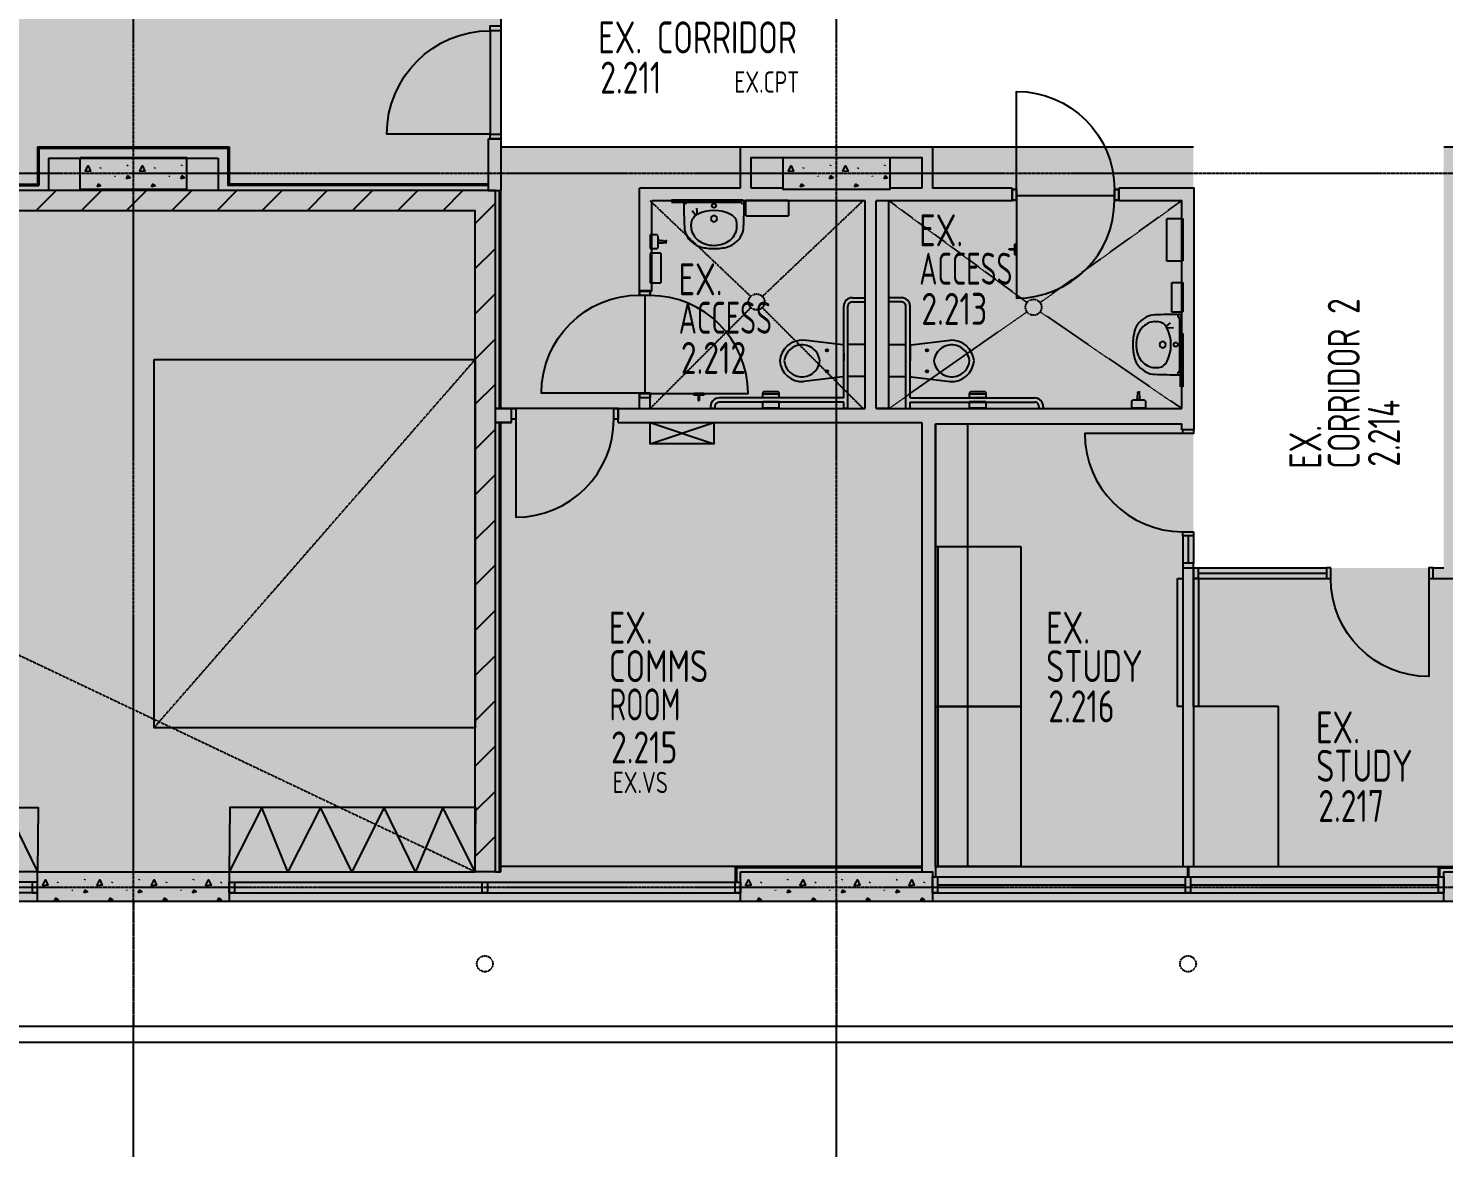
# Model space of a CAD drawing. Header units: millimetres. Extents: x -45258 to 103756, y -3540 to 105026.
# Drawn here: x 25188 to 38473, y -2981 to 7605 of the extents above; entities that cross this region are included whole.
import ezdxf

# ---------------------------------------------------------------- set-up
doc = ezdxf.new("R2010")
doc.units = ezdxf.units.MM
doc.header["$LTSCALE"] = 0.4
for name, pattern in [('BLD-80-FL-2$0$CENTER', [50.8, 31.75, -6.35, 6.35, -6.35]), ('BLD-80-FL-2$0$DASHED2', [9.525, 6.35, -3.175]), ('BLD-80-FL-2$0$HIDDEN2', [4.7625, 3.175, -1.5875])]:
    doc.linetypes.add(name, pattern=pattern)
for name, color, linetype in [('BLD-80-FL-2$0$DO-EXST-6CO', 6, 'Continuous'), ('BLD-80-FL-2$0$FL-EXST-8CO', 8, 'Continuous'), ('BLD-80-FL-2$0$FU-FIXD-8CO-EXST', 8, 'Continuous'), ('BLD-80-FL-2$0$HY-FITT-8CO-EXST', 8, 'Continuous'), ('BLD-80-FL-2$0$ST-GRID-9CE', 9, 'BLD-80-FL-2$0$CENTER'), ('BLD-80-FL-2$0$TX-EXST-6CO', 6, 'Continuous'), ('BLD-80-FL-2$0$WA-HTCH-8CO-EXST', 8, 'Continuous'), ('BLD-80-FL-2$0$WA-MASN-3CO-EXST', 3, 'Continuous'), ('BLD-80-FL-2$0$WA-PART-6C0-EXST', 6, 'Continuous'), ('BLD-80-FL-2$0$WN-EXST-8CO', 8, 'Continuous'), ('XREF', 8, 'Continuous')]:
    doc.layers.add(name, color=color, linetype=linetype)
doc.layers.add('BLD-80-FL-2$0$FU-LOOS-8H2-EXST', color=8, linetype='BLD-80-FL-2$0$HIDDEN2', lineweight=25)
doc.layers.add('BLD-80-FL-2$0$SI-BUIL-253CO', color=253, linetype='Continuous', lineweight=25)
doc.styles.add('BLD-80-FL-2$0$STANDARD', font='isocp2.shx', dxfattribs={"width": 0.8})

# ---------------------------------------------------------------- blocks, each defined once
blk = doc.blocks.new('BLD-80-FL-2$0$RMIDEN-EX-100')
at = {"style": 'BLD-80-FL-2$0$STANDARD'}
for tag, p, height in [('ROOMNAM1', (-15, 1567), 300), ('ROOMNAM2', (-15, 1158), 300), ('ROOMNAM3', (-15, 750), 300), ('ROOMNUM', (-14, 345), 300), ('XX', (0, 15), 200)]:
    blk.add_attdef(tag, p, '', height=height, dxfattribs=at)
blk = doc.blocks.new('BLD-80-FL-2', base_point=(226.58, 457.44))
at = {"layer": 'BLD-80-FL-2$0$SI-BUIL-253CO'}
h = blk.add_hatch(color=256, dxfattribs=at)
h.dxf.hatch_style = 1
h.paths.add_polyline_path([(33930.98, 4350.99), (36240.99, 4350.99), (36240.99, 199.98), (33930.98, 199.98)], flags=16)
h.paths.add_polyline_path([(38800, 6450.02), (41466.66, 6450.02), (41466.66, 3400.02), (38800, 3400.02)], flags=16)
h.paths.add_polyline_path([(36350, 2900.02), (39550, 2900.02), (39550, 200.02), (36350, 200.02)], flags=16)
h.paths.add_polyline_path([(41566.66, 6450.02), (44233.32, 6450.02), (44233.32, 3400.02), (41566.66, 3400.02)], flags=16)
h.paths.add_polyline_path([(38700, 6950.02), (38700, 3000.02), (36349.99, 3000.02), (36349.99, 6950.02), (29849.99, 6950.01), (29849.99, 8700.01), (27292.54, 8700.01), (27292.54, 8818.01), (28771.29, 18568.34), (29466.85, 23152.04), (16621.8, 25100.52), (16625.04, 25122.94), (16625.04, 27379.99), (12299.98, 27379.99), (12299.98, 27100), (13799.98, 27100), (13799.98, 25086.47), (219.98, 23282.48), (219.98, 19520), (3199.98, 19520), (3199.98, 17500), (199.98, 17500), (199.98, 17220), (1349.98, 17220), (1349.98, 16017.89), (739.79, 15927.75), (772.65, 15705.27), (-1172.02, 15418.02), (-327.38, 9699.99), (849.99, 9699.99), (849.99, 9474.99), (4649.78, 9474.99), (4649.78, 6950), (3600, 6950), (3600, 2989.93), (10761.85, 2240.02), (10784.76, 2458.82), (10752.61, 2462.19), (10752.61, 2550.02), (16300, 2550), (16300.02, 1881.32), (16155.36, 1896.47), (16132.45, 1677.66), (19500, 1325.05), (19500.01, 149.98), (18899.98, 147.57), (18900, -130.02), (47099.98, -129.97), (47099.98, 150.03), (46250, 150.03), (46250, 2900.03), (46999.99, 2900.03), (46999.99, 3399.98), (44333.26, 3399.98), (44333.26, 6450.02), (47099.99, 6450.02), (47099.99, 6950.02)])
h = blk.add_hatch(color=256, dxfattribs=at)
h.dxf.hatch_style = 1
h.paths.add_polyline_path([(36241, 4350.99), (33930.99, 4350.99), (33930.99, 199.98), (36241, 199.98)])
h = blk.add_hatch(color=256, dxfattribs=at)
h.dxf.hatch_style = 1
h.paths.add_polyline_path([(39550.01, 2900.02), (36350.01, 2900.02), (36350.01, 200.02), (39550.01, 200.02)])
at = {"layer": 'BLD-80-FL-2$0$DO-EXST-6CO'}
for points in [[(29749.99, 7070.01), (28779.99, 7070.01, -0.41421356), (29749.99, 8040.01)], [(34689.99, 6549.99), (34689.99, 7469.99), (34689.99, 7469.99, -0.41421356), (35609.99, 6549.98)], [(34689.99, 6449.99), (34689.99, 5529.99), (34689.99, 5529.99, 0.41421356), (35609.99, 6449.99)], [(31149.99, 4639.98), (30229.99, 4639.98), (30229.99, 4639.98, -0.41421356), (31149.98, 5559.98)], [(31249.99, 4634.98), (32170, 4634.98, 0.41421356), (31250, 5554.98)], [(29989.99, 4394.98), (29990, 3474.98), (29990, 3474.98, 0.41421356), (30910, 4394.98)], [(36250, 4259.99), (35329.99, 4259.99), (35329.99, 4259.99, 0.41421356), (36249.99, 3339.99)], [(38560, 2900.02), (38560.01, 1980.02), (38560.01, 1980.02, -0.41421356), (37640, 2900.02)]]:
    blk.add_lwpolyline(points, format="xyb", dxfattribs=at)
for points in [[(29849.99, 8040.01), (29749.99, 8040.01), (29749.99, 8085.01), (29849.99, 8085.01)], [(29849.99, 7025.01), (29749.99, 7025.01), (29749.99, 7070.01), (29849.99, 7070.01)], [(34649.99, 6449.99), (34689.99, 6449.99), (34689.99, 6549.99), (34649.99, 6549.99)], [(34649.99, 6549.99), (34689.99, 6549.99), (34689.99, 6449.99), (34649.99, 6449.99)], [(35609.99, 6449.98), (35649.99, 6449.99), (35649.99, 6549.98), (35609.99, 6549.99)], [(35609.99, 6549.99), (35649.99, 6549.99), (35649.99, 6449.99), (35609.99, 6449.99)], [(31249.99, 5559.98), (31249.99, 5599.98), (31149.98, 5599.98), (31149.99, 5559.98)], [(31150, 5554.98), (31150, 5594.98), (31250, 5594.98), (31250, 5554.98)], [(31249.99, 4599.98), (31249.99, 4639.98), (31149.99, 4639.98), (31149.99, 4599.98)], [(31149.99, 4594.98), (31149.99, 4634.98), (31249.99, 4634.98), (31249.99, 4594.98)], [(29949.99, 4494.98), (29989.99, 4494.98), (29989.99, 4394.98), (29950, 4394.98)], [(30909.99, 4494.98), (30949.99, 4494.98), (30949.99, 4394.98), (30910, 4394.98)], [(36349.99, 4299.99), (36349.99, 4259.99), (36250, 4259.99), (36249.99, 4299.99)], [(36349.99, 3339.99), (36349.99, 3299.99), (36249.99, 3299.99), (36249.99, 3339.99)], [(37640, 3000.01), (37600, 3000.01), (37600, 2900.01), (37640, 2900.02)], [(38600, 3000.02), (38560, 3000.02), (38560, 2900.02), (38600, 2900.02)]]:
    blk.add_lwpolyline(points, close=True, dxfattribs=at)
at = {"layer": 'BLD-80-FL-2$0$FL-EXST-8CO'}
for p, q in [((29749.99, 8040.01), (29749.99, 7056.34)), ((34689.99, 6494.99), (35609.99, 6494.99)), ((31199.99, 5554.98), (31199.99, 4634.98)), ((30949.99, 4494.98), (29949.99, 4494.98)), ((31249.99, 4163.98), (31849.99, 4363.98)), ((31249.99, 4363.98), (31849.99, 4163.98)), ((32049.98, 200.02), (29850, 200.02)), ((33930.98, 200.02), (38649.98, 200.02)), ((38699.98, -129.98), (20699.98, -130.02))]:
    blk.add_line(p, q, dxfattribs=at)
at = {"layer": 'BLD-80-FL-2$0$FL-EXST-8CO', "linetype": 'BLD-80-FL-2$0$DASHED2'}
for p, q in [((32195.62, 5546.65), (31249.99, 6444.98)), ((32304.37, 5546.65), (33249.99, 6445.01)), ((34788.96, 5488.58), (33490.99, 6444.99)), ((36240.99, 6444.99), (34911.02, 5488.58)), ((16539.99, 6349.98), (29610, 149.98)), ((32196.96, 5441.96), (31249.99, 4494.99)), ((32303.03, 5441.96), (33249.99, 4494.99)), ((34787.93, 5402.87), (33490.99, 4494.99)), ((36240.99, 4494.99), (34912.05, 5402.87)), ((26594.54, 1500.65), (29609.54, 4955.64)), ((26399.98, -129.99), (26399.98, -1299.13)), ((32999.98, -129.98), (32999.98, -1299.12))]:
    blk.add_line(p, q, dxfattribs=at)
at = {"layer": 'BLD-80-FL-2$0$FL-EXST-8CO'}
for points in [[(26594.53, 4955.64), (29609.54, 4955.64), (29609.55, 1500.65), (26594.54, 1500.65)], [(31249.99, 4363.98), (31849.99, 4363.98), (31849.99, 4163.98), (31249.99, 4163.98)]]:
    blk.add_lwpolyline(points, close=True, dxfattribs=at)
for points in [[(20699.98, -1449.13), (68349.98, -1449.09), (68349.98, 2111.3)], [(20699.98, -1299.13), (68199.98, -1299.09), (68199.98, 2087.62)]]:
    blk.add_lwpolyline(points, dxfattribs=at)
at = {"layer": 'BLD-80-FL-2$0$FL-EXST-8CO', "linetype": 'BLD-80-FL-2$0$DASHED2'}
for centre in [(32249.99, 5495), (34849.99, 5444.99), (29699.98, -714.55), (36300, -714.55)]:
    blk.add_circle(centre, 75, dxfattribs=at)
at = {"layer": 'BLD-80-FL-2$0$FU-FIXD-8CO-EXST'}
for p, q in [((33930.98, 4350.99), (34230.98, 4350.99)), ((34230.98, 4350.99), (34230.98, 199.98)), ((33930.98, 3199.98), (34730.98, 3199.98)), ((33930.98, 1699.98), (33930.98, 3199.98)), ((33950.98, 3201.68), (33950.98, 199.98)), ((34730.98, 3199.98), (34730.98, 1699.98)), ((36350, 3000.02), (36350, 200.02)), ((36199.93, 1699.98), (36199.93, 2899.98)), ((36199.93, 2899.98), (36249.93, 2899.98)), ((36249.93, 2899.98), (36249.93, 1699.98)), ((36349.93, 1699.98), (36349.93, 2899.98)), ((36399.93, 2899.98), (36399.93, 1699.98)), ((33930.98, 1699.98), (34730.98, 1699.98)), ((33930.98, 199.98), (33930.98, 1699.98)), ((34730.98, 1699.98), (33930.98, 1699.98)), ((34730.98, 1699.98), (34730.98, 199.98)), ((36249.93, 1699.98), (36199.93, 1699.98)), ((37149.93, 1699.98), (36349.93, 1699.98)), ((36349.93, 1699.98), (36349.93, 199.98)), ((37149.93, 199.98), (37149.93, 1699.98))]:
    blk.add_line(p, q, dxfattribs=at)
for points in [[(25499.98, 150.01), (23124.98, 150.01), (23130.48, 750.71), (25505.48, 750.71)], [(27299.98, 150.01), (29610, 150.01), (29615.5, 750.71), (27305.48, 750.71)]]:
    blk.add_lwpolyline(points, close=True, dxfattribs=at)
for points in [[(23124.98, 150.01), (23405.48, 750.71), (23699.98, 150.01), (24005.48, 750.71), (24299.98, 150.01), (24605.48, 750.71), (24899.98, 150.01), (25205.48, 750.71), (25499.98, 150.01)], [(29610, 150.01), (29305.48, 750.71), (29049.98, 150.01), (28755.48, 750.71), (28449.98, 150.01), (28155.48, 750.71), (27849.98, 150.01), (27605.48, 750.71), (27299.98, 150.01)]]:
    blk.add_lwpolyline(points, dxfattribs=at)
at = {"layer": 'BLD-80-FL-2$0$FU-LOOS-8H2-EXST'}
for p, q in [((31950.43, 6449.95), (31450.43, 6449.95)), ((31450.43, 6449.95), (31450.43, 6429.95)), ((31450.43, 6429.95), (31950.43, 6429.95)), ((31950.43, 6429.95), (31950.43, 6449.95)), ((32150.43, 6449.95), (32550.43, 6449.95)), ((32150.43, 6299.95), (32150.43, 6449.95)), ((32550.43, 6449.95), (32550.43, 6299.95)), ((32550.43, 6299.95), (32150.43, 6299.95)), ((36099.93, 5878.96), (36099.93, 6278.96)), ((36099.93, 6278.96), (36249.93, 6278.96)), ((36249.93, 6278.96), (36249.93, 5878.96)), ((31317.77, 6124.61), (31251.77, 6124.58)), ((31251.77, 6124.58), (31251.83, 5997.58)), ((31327.77, 6114.62), (31317.77, 6124.61)), ((31327.83, 6007.62), (31327.77, 6114.62)), ((31251.83, 5997.58), (31317.83, 5997.61)), ((31317.83, 5997.61), (31327.83, 6007.62)), ((31337.73, 6073.62), (31327.79, 6073.62)), ((31327.81, 6048.62), (31337.81, 6048.62)), ((31337.73, 6073.62), (31337.73, 6071.12)), ((31337.73, 6071.12), (31377.73, 6071.14)), ((31337.74, 6051.12), (31377.74, 6051.14)), ((31337.75, 6048.62), (31337.74, 6051.12)), ((31377.73, 6071.14), (31377.74, 6066.14)), ((31377.74, 6066.14), (31387.74, 6066.15)), ((31377.74, 6056.14), (31387.74, 6056.15)), ((31377.74, 6051.14), (31377.74, 6056.14)), ((31387.74, 6066.15), (31387.74, 6069.15)), ((31387.74, 6069.15), (31397.74, 6069.15)), ((31387.74, 6056.15), (31387.74, 6053.15)), ((31387.74, 6053.15), (31397.74, 6053.15)), ((31397.73, 6074.15), (31401.73, 6074.16)), ((31397.74, 6069.15), (31397.73, 6074.15)), ((31397.74, 6053.15), (31397.75, 6048.15)), ((31397.75, 6048.15), (31401.75, 6048.16)), ((31401.73, 6074.16), (31402.05, 6061.16)), ((31401.75, 6048.16), (31402.05, 6061.16)), ((31354.7, 5953.05), (31252.7, 5953.05)), ((31252.7, 5953.05), (31252.7, 5674.05)), ((31354.7, 5674.05), (31354.7, 5953.05)), ((36249.93, 5878.96), (36099.93, 5878.96)), ((31252.7, 5674.05), (31354.7, 5674.05)), ((36147.93, 5678.96), (36249.93, 5678.96)), ((36147.93, 5399.95), (36147.93, 5678.96)), ((36249.93, 5678.96), (36249.93, 5399.95)), ((36249.93, 5399.95), (36147.93, 5399.95)), ((36229.93, 4699.95), (36229.93, 5199.95)), ((36229.93, 5199.95), (36249.93, 5199.95)), ((36249.93, 5199.95), (36249.93, 4699.95)), ((32451.85, 4650.95), (32317.85, 4650.95)), ((34393.93, 4650.95), (34259.93, 4650.95)), ((35823.49, 4649.9), (35836.49, 4650.2)), ((35849.49, 4649.89), (35836.49, 4650.2)), ((36249.93, 4699.95), (36229.93, 4699.95)), ((32307.85, 4599.95), (32307.85, 4640.95)), ((32461.85, 4630.95), (32307.85, 4630.95)), ((32307.85, 4599.95), (32461.85, 4599.95)), ((32307.85, 4559.95), (32461.85, 4559.95)), ((32307.85, 4499.95), (32307.85, 4559.95)), ((32461.85, 4599.95), (32461.85, 4640.95)), ((32461.85, 4499.95), (32461.85, 4559.95)), ((34249.93, 4599.95), (34249.93, 4640.95)), ((34403.93, 4630.95), (34249.93, 4630.95)), ((34249.93, 4599.95), (34403.93, 4599.95)), ((34249.93, 4559.95), (34403.93, 4559.95)), ((34249.93, 4499.95), (34249.93, 4559.95)), ((34403.93, 4599.95), (34403.93, 4640.95)), ((34403.93, 4499.95), (34403.93, 4559.95)), ((35772.92, 4499.98), (35772.95, 4565.99)), ((35772.95, 4565.99), (35782.95, 4575.98)), ((35782.95, 4575.98), (35889.95, 4575.93)), ((35823.49, 4645.9), (35823.49, 4649.9)), ((35828.49, 4645.9), (35823.49, 4645.9)), ((35823.95, 4575.96), (35823.96, 4585.96)), ((35823.96, 4585.9), (35826.46, 4585.9)), ((35826.46, 4585.9), (35826.48, 4625.9)), ((35826.48, 4625.9), (35831.48, 4625.89)), ((35828.49, 4635.9), (35828.49, 4645.9)), ((35831.49, 4635.9), (35828.49, 4635.9)), ((35831.48, 4625.89), (35831.49, 4635.9)), ((35841.48, 4625.89), (35841.49, 4635.89)), ((35846.48, 4625.89), (35841.48, 4625.89)), ((35841.49, 4635.89), (35844.49, 4635.89)), ((35844.49, 4635.89), (35844.49, 4645.89)), ((35844.49, 4645.89), (35849.49, 4645.89)), ((35846.46, 4585.89), (35846.48, 4625.89)), ((35848.96, 4585.89), (35846.46, 4585.89)), ((35848.96, 4585.89), (35848.95, 4575.95)), ((35849.49, 4645.89), (35849.49, 4649.89)), ((35889.95, 4575.93), (35899.95, 4565.92)), ((35899.95, 4565.92), (35899.91, 4499.92)), ((32461.85, 4499.95), (32307.85, 4499.95)), ((34403.93, 4499.95), (34249.93, 4499.95)), ((35899.91, 4499.92), (35772.92, 4499.98)), ((33930.98, 199.98), (33930.98, 4350.99)), ((36349.93, 2899.98), (36399.93, 2899.98)), ((36399.93, 1699.98), (36349.93, 1699.98)), ((34730.98, 199.98), (33930.98, 199.98)), ((34230.98, 199.98), (33930.98, 199.98)), ((36349.93, 199.98), (37149.93, 199.98))]:
    blk.add_line(p, q, dxfattribs=at)
for points in [[(34669.93, 5993.45), (34669.93, 5983.45), (34619.93, 5983.45), (34619.93, 5993.45)], [(34689.93, 5941.45), (34689.93, 6038.45), (34669.93, 6038.45), (34669.93, 5941.45)], [(31661.43, 4639.95), (31758.43, 4639.95), (31758.43, 4619.95), (31661.43, 4619.95)], [(31713.43, 4619.95), (31703.43, 4619.95), (31703.43, 4569.95), (31713.43, 4569.95)]]:
    blk.add_lwpolyline(points, close=True, dxfattribs=at)
for centre, start, end in [((32317.85, 4640.95), 90.000009, 180.000009), ((32451.85, 4640.95), 0.000009, 90.000009), ((34259.93, 4640.95), 90.000009, 180.000009), ((34393.93, 4640.95), 0.000009, 90.000009)]:
    blk.add_arc(centre, 10, start, end, dxfattribs=at)
at = {"layer": 'BLD-80-FL-2$0$HY-FITT-8CO-EXST'}
for p, q in [((32113.94, 6450.89), (31587.04, 6450.89)), ((31604.74, 6432.39), (32096.24, 6432.39)), ((31679.73, 6307.12), (31645.04, 6349.98)), ((31694.42, 6315.44), (31689.04, 6376.38)), ((31635.11, 6200.54), (31635.11, 6223.85)), ((32065.9, 6200.57), (32065.9, 6224.93)), ((33067.99, 4594.99), (33067.99, 5454.99)), ((33107.99, 4494.99), (33107.99, 5454.99)), ((33147.99, 5534.99), (33267.99, 5534.99)), ((33147.99, 5494.99), (33267.99, 5494.99)), ((33267.99, 5494.99), (33267.99, 5534.99)), ((33610.99, 5534.99), (33490.99, 5534.99)), ((33490.99, 5494.99), (33490.99, 5534.99)), ((33610.99, 5494.99), (33490.99, 5494.99)), ((33650.99, 4494.99), (33650.99, 5454.99)), ((33690.99, 4594.99), (33690.99, 5454.99)), ((36219.03, 5340.74), (36219.03, 4849.24)), ((36237.53, 4831.54), (36237.53, 5358.44)), ((35987.19, 5310.37), (36010.5, 5310.37)), ((36093.77, 5265.75), (36136.63, 5300.44)), ((36102.09, 5251.06), (36163.03, 5256.44)), ((33059.02, 5091.91), (32692.39, 5136.49)), ((33067.62, 5090.71), (33059.02, 5091.91)), ((33067.62, 5090.71), (33067.71, 4942.81)), ((33267.99, 5095.04), (33107.99, 5095.04)), ((33267.99, 4795.04), (33267.99, 5095.04)), ((33490.99, 5095.04), (33650.99, 5095.04)), ((33490.99, 4795.04), (33490.99, 5095.04)), ((33691.36, 5090.71), (33691.27, 4942.82)), ((33691.36, 5090.71), (33699.96, 5091.91)), ((33699.96, 5091.91), (34066.59, 5136.49)), ((33067.8, 4794.91), (33067.71, 4942.81)), ((33691.18, 4794.91), (33691.27, 4942.82)), ((33057.3, 4793.41), (32692.63, 4748.68)), ((33067.8, 4794.91), (33057.3, 4793.51)), ((33267.99, 4795.04), (33107.99, 4795.04)), ((33490.99, 4795.04), (33650.99, 4795.04)), ((33691.18, 4794.91), (33701.68, 4793.51)), ((33701.68, 4793.41), (34066.36, 4748.69)), ((35987.22, 4879.58), (36011.58, 4879.58)), ((33067.99, 4594.99), (31897.99, 4594.99)), ((33067.99, 4554.99), (31897.99, 4554.99)), ((33067.99, 4494.99), (33067.99, 4554.99)), ((33690.99, 4594.99), (34860.99, 4594.99)), ((33690.99, 4554.99), (34860.99, 4554.99)), ((33690.99, 4494.99), (33690.99, 4554.99)), ((31817.99, 4514.99), (31817.99, 4494.99)), ((31857.99, 4494.99), (31817.99, 4494.99)), ((31857.99, 4514.99), (31857.99, 4494.99)), ((33107.99, 4494.99), (33067.99, 4494.99)), ((33650.99, 4494.99), (33690.99, 4494.99)), ((34900.99, 4514.99), (34900.99, 4494.99)), ((34900.99, 4494.99), (34940.99, 4494.99)), ((34940.99, 4514.99), (34940.99, 4494.99))]:
    blk.add_line(p, q, dxfattribs=at)
for centre, radius in [((31850.49, 6398.69), 20), ((32910.45, 5042.32), 11.09), ((33848.54, 5042.32), 11.09), ((36185.34, 5094.98), 20), ((32910.57, 4843.12), 11.09), ((33848.42, 4843.12), 11.09)]:
    blk.add_circle(centre, radius, dxfattribs=at)
for centre, radius, start, end in [((36586.78, 6414.19), 5019.03, 179.801297, 182.439297), ((31587.06, 6431.57), 19.28, 90.000097, 179.949297), ((31604.73, 6413.15), 19.28, 90.000097, 181.460397), ((32096.26, 6413.15), 19.28, 358.539828, 90.000097), ((32113.93, 6431.57), 19.28, 0.050866, 90.000097), ((27114.21, 6414.17), 5019.03, 357.560878, 0.198878), ((31735.11, 6223.85), 100, 118.412225, 180.000098), ((31851.51, 6008.68), 344.64, 62.124508, 118.412225), ((31850.49, 6275.93), 28.76, 90.000097, 180.000097), ((31850.49, 6275.93), 28.76, 180.000097, 270.000097), ((31850.49, 6275.93), 28.76, 0.000097, 90.000097), ((31850.49, 6275.93), 28.76, 270.000097, 0.000097), ((31965.89, 6224.93), 100, 0.000098, 62.124508), ((31737.78, 6200.56), 165.48, 179.996697, 207.759697), ((31770.29, 6200.55), 135.19, 180.003415, 207.766348), ((31930.71, 6200.56), 135.19, 332.240704, 0.003637), ((31963.21, 6200.56), 165.48, 332.240536, 0.003466), ((31802.39, 6249.42), 250.9, 231.798997, 251.944497), ((31834.9, 6249.42), 220.6, 231.805837, 251.951379), ((31849, 6519.17), 523.29, 256.251397, 270.164264), ((31851.5, 6300.35), 274.17, 251.950593, 270.002826), ((31851.99, 6519.17), 523.29, 269.835897, 283.748778), ((31851.48, 6287.99), 261.8, 270.006281, 288.480809), ((31866.1, 6249.42), 220.6, 288.056234, 308.201776), ((31898.6, 6249.42), 250.9, 288.055697, 308.201247), ((33147.99, 5454.99), 80, 90.00005, 180.00005), ((33147.99, 5454.99), 40, 90.00005, 180.00005), ((33610.99, 5454.99), 80, 0.00005, 90.00005), ((33610.99, 5454.99), 40, 0.00005, 90.00005), ((35987.21, 5207.7), 165.48, 89.996697, 117.759697), ((36200.83, 358.7), 5019.03, 89.801297, 92.439297), ((36199.8, 5340.75), 19.28, 0.000097, 91.460397), ((36218.22, 5358.42), 19.28, 0.000097, 89.949297), ((36305.82, 5096.48), 523.29, 166.251397, 180.164264), ((36036.07, 5143.09), 250.9, 141.798997, 161.944497), ((36036.07, 5110.58), 220.6, 141.805837, 161.951379), ((35987.2, 5175.18), 135.19, 90.003415, 117.766348), ((36010.5, 5210.37), 100, 28.412225, 90.000098), ((35795.33, 5093.97), 344.64, 332.124508, 28.412225), ((32678.64, 4925.32), 211.66, 86.287716, 175.3568), ((32672.74, 4927.34), 163.42, 104.909591, 174.687561), ((32678.19, 4926), 166.19, 5.760125, 106.605369), ((34080.8, 4926), 166.19, 73.39473, 174.239975), ((34080.34, 4925.32), 211.66, 4.6433, 93.712383), ((34086.25, 4927.35), 163.42, 5.312539, 75.090508), ((36305.82, 5093.48), 523.29, 179.835897, 193.748778), ((36087, 5093.98), 274.17, 161.950593, 180.002826), ((36074.63, 5094), 261.8, 180.006281, 198.480809), ((36062.58, 5094.98), 28.76, 90.000097, 180.000097), ((36062.58, 5094.98), 28.76, 180.000097, 270.000097), ((36062.58, 5094.98), 28.76, 0.000097, 90.000097), ((36062.58, 5094.98), 28.76, 270.000097, 0.000097), ((32678.62, 4959.84), 211.66, 184.713105, 273.782189), ((32672.72, 4957.8), 163.42, 185.382344, 255.160314), ((32678.17, 4959.16), 166.19, 253.464536, 354.30978), ((34080.82, 4959.16), 166.19, 185.690319, 286.535564), ((34080.37, 4959.84), 211.66, 266.217911, 355.286994), ((34086.27, 4957.81), 163.42, 284.839786, 354.617755), ((36036.07, 5046.88), 250.9, 198.055697, 218.201247), ((36036.07, 5079.38), 220.6, 198.056234, 218.201776), ((36011.58, 4979.58), 100, 270.000098, 332.124508), ((35987.21, 4982.27), 165.48, 242.240536, 270.003466), ((35987.21, 5014.77), 135.19, 242.240704, 270.003637), ((36200.82, 9831.27), 5019.03, 267.560878, 270.198878), ((36199.8, 4849.21), 19.28, 268.539828, 0.000097), ((36218.22, 4831.55), 19.28, 270.050866, 0.000097), ((31897.99, 4514.99), 80, 90.00005, 180.00005), ((31897.99, 4514.99), 40, 90.00005, 180.00005), ((34860.99, 4514.99), 80, 0.00005, 90.00005), ((34860.99, 4514.99), 40, 0.00005, 90.00005)]:
    blk.add_arc(centre, radius, start, end, dxfattribs=at)
for centre, major_axis, ratio, start_param, end_param in [((31773.35, 6224.15), (36.28, -217.97), 0.93460298, 5.03194829, 5.45151323), ((31805.86, 6224.15), (31.31, -188.09), 0.92421112, 5.0320678, 5.45163269), ((31888.41, 6229.76), (31.9, -191.66), 0.93445094, 0.50178909, 0.92135398), ((31920.91, 6229.76), (36.88, -221.55), 0.94329463, 0.50179874, 0.92136348), ((36010.8, 5172.13), (-217.97, -36.28), 0.93460298, 5.03194829, 5.45151323), ((36010.8, 5139.62), (-188.09, -31.31), 0.92421112, 5.0320678, 5.45163269), ((36016.4, 5057.07), (-191.66, -31.9), 0.93445094, 0.50178909, 0.92135398), ((36016.4, 5024.57), (-221.55, -36.88), 0.94329463, 0.50179874, 0.92136348)]:
    blk.add_ellipse(centre, major_axis=major_axis, ratio=ratio, start_param=start_param, end_param=end_param, dxfattribs=at)
at = {"layer": 'BLD-80-FL-2$0$SI-BUIL-253CO', "flags": 128}
for points in [[(38700, 6950.02), (47099.99, 6950.02), (47099.99, 6450.02), (46999.99, 6450.02), (46999.99, 2900.03), (46250, 2900.03), (46250, 150.03), (47099.98, 150.03), (47099.98, -129.97), (18900, -130.02)], [(16621.8, 25100.52), (29466.85, 23152.04), (28771.29, 18568.34), (27292.54, 8818.01), (27292.54, 8700.01), (29849.99, 8700.01), (29849.99, 6950.01), (36349.99, 6950.02)]]:
    blk.add_lwpolyline(points, dxfattribs=at)
at = {"layer": 'BLD-80-FL-2$0$ST-GRID-9CE'}
for p, q in [((26400, -2523.99), (26399.98, 31750)), ((33000, -2523.99), (32999.97, 31750)), ((84082.76, 6700), (-5320.19, 6700)), ((84082.76, 0), (-5320.19, 0))]:
    blk.add_line(p, q, dxfattribs=at)
at = {"layer": 'BLD-80-FL-2$0$WA-HTCH-8CO-EXST'}
for p, q in [((25899.99, 6847.58), (25904.26, 6841.18)), ((26343.3, 6771.01), (26347.56, 6780.6)), ((26406.18, 6850.01), (26410.44, 6843.61)), ((26410.44, 6847.58), (26414.71, 6841.18)), ((26853.75, 6771.01), (26858.01, 6780.6)), ((32499.99, 6847.58), (32504.25, 6841.18)), ((32943.3, 6771.02), (32947.56, 6780.61)), ((33006.18, 6850.01), (33010.44, 6843.62)), ((33010.44, 6847.58), (33014.7, 6841.19)), ((33453.75, 6771.02), (33458.01, 6780.61)), ((26090.75, 6746.51), (26095.01, 6756.1)), ((26223.95, 6678.31), (26228.21, 6671.91)), ((26601.2, 6746.51), (26605.46, 6756.1)), ((26734.4, 6678.31), (26738.66, 6671.91)), ((32690.75, 6746.51), (32695.01, 6756.1)), ((32823.95, 6678.31), (32828.21, 6671.92)), ((33201.2, 6746.51), (33205.46, 6756.1)), ((33334.4, 6678.31), (33338.66, 6671.92)), ((25485.38, 6349.98), (25675.38, 6539.98)), ((25909.64, 6349.98), (26099.64, 6539.98)), ((26333.91, 6349.98), (26523.91, 6539.98)), ((26758.17, 6349.98), (26948.17, 6539.98)), ((27182.44, 6349.98), (27372.44, 6539.98)), ((27606.7, 6349.98), (27796.7, 6539.98)), ((28030.96, 6349.98), (28220.96, 6539.98)), ((28455.23, 6349.98), (28645.23, 6539.98)), ((28879.49, 6349.98), (29069.49, 6539.98)), ((29303.76, 6349.98), (29493.76, 6539.98)), ((29610, 6231.96), (29800, 6421.96)), ((29610, 5807.7), (29800, 5997.7)), ((29610, 5383.43), (29800, 5573.43)), ((29610, 4959.17), (29800, 5149.17)), ((29610, 4534.91), (29800, 4724.91)), ((29610, 4110.64), (29800, 4300.64)), ((29610, 3686.38), (29800, 3876.38)), ((29610, 3262.11), (29800, 3452.11)), ((29610, 2837.85), (29800, 3027.85)), ((29610, 2413.59), (29800, 2603.59)), ((29610, 1989.32), (29800, 2179.32)), ((29610, 1565.06), (29800, 1755.06)), ((29610, 1140.79), (29800, 1330.79)), ((29610, 716.53), (29800, 906.53)), ((29610, 292.26), (29800, 482.26)), ((26006.17, 150.01), (26010.43, 143.61)), ((26010.43, 147.58), (26014.69, 141.18)), ((26516.62, 150.01), (26520.88, 143.62)), ((26520.88, 147.58), (26525.14, 141.19)), ((27027.07, 150.01), (27031.33, 143.62)), ((27031.33, 147.58), (27035.59, 141.19)), ((32606.17, 150.02), (32610.43, 143.62)), ((32610.43, 147.59), (32614.69, 141.19)), ((33116.62, 150.02), (33120.88, 143.62)), ((33120.88, 147.59), (33125.14, 141.19)), ((33627.07, 150.02), (33631.33, 143.62)), ((33631.33, 147.59), (33635.59, 141.19)), ((25690.73, 46.51), (25695, 56.1)), ((25943.29, 71.02), (25947.55, 80.61)), ((26201.18, 46.51), (26205.45, 56.1)), ((26453.74, 71.02), (26458, 80.61)), ((26711.63, 46.51), (26715.9, 56.1)), ((26964.19, 71.02), (26968.45, 80.61)), ((27222.08, 46.51), (27226.35, 56.1)), ((32290.73, 46.52), (32295, 56.11)), ((32543.29, 71.02), (32547.55, 80.61)), ((32801.18, 46.52), (32805.45, 56.11)), ((33053.74, 71.02), (33058, 80.61)), ((33311.63, 46.52), (33315.9, 56.11)), ((33564.19, 71.02), (33568.45, 80.62)), ((33822.08, 46.52), (33826.35, 56.11)), ((25823.94, -21.69), (25828.2, -28.08)), ((26334.39, -21.69), (26338.65, -28.08)), ((26844.84, -21.69), (26849.1, -28.08)), ((32423.94, -21.68), (32428.2, -28.08)), ((32934.39, -21.68), (32938.65, -28.08)), ((33444.84, -21.68), (33449.1, -28.08))]:
    blk.add_line(p, q, dxfattribs=at)
for points in [[(25946.89, 6717.74), (25975.66, 6772.08), (25998.04, 6722), (25947.96, 6717.74)], [(26335.84, 6650.6), (26348.63, 6677.24), (26369.94, 6661.25), (26335.84, 6650.6)], [(26457.34, 6717.74), (26486.11, 6772.08), (26508.49, 6722), (26458.41, 6717.74)], [(26846.29, 6650.6), (26859.08, 6677.24), (26880.39, 6661.25), (26846.29, 6650.6)], [(32546.89, 6717.74), (32575.66, 6772.09), (32598.04, 6722), (32547.96, 6717.74)], [(32935.84, 6650.6), (32948.63, 6677.25), (32969.94, 6661.26), (32935.84, 6650.6)], [(33057.34, 6717.74), (33086.11, 6772.09), (33108.49, 6722), (33058.41, 6717.74)], [(33446.29, 6650.6), (33459.08, 6677.25), (33480.39, 6661.26), (33446.29, 6650.6)], [(26058.99, 6574.43), (26071.78, 6601.07), (26093.09, 6585.08), (26058.99, 6574.43)], [(26569.44, 6574.43), (26582.23, 6601.07), (26603.54, 6585.08), (26569.44, 6574.43)], [(32658.99, 6574.43), (32671.78, 6601.07), (32693.09, 6585.09), (32658.99, 6574.43)], [(33169.44, 6574.43), (33182.23, 6601.07), (33203.54, 6585.09), (33169.44, 6574.43)], [(25546.88, 17.74), (25575.65, 72.09), (25598.03, 22), (25547.94, 17.74)], [(26057.33, 17.74), (26086.1, 72.09), (26108.48, 22), (26058.39, 17.74)], [(26567.78, 17.74), (26596.55, 72.09), (26618.93, 22), (26568.84, 17.74)], [(27078.23, 17.74), (27107, 72.09), (27129.38, 22), (27079.29, 17.74)], [(32146.88, 17.75), (32175.65, 72.09), (32198.03, 22.01), (32147.94, 17.75)], [(32657.33, 17.75), (32686.1, 72.09), (32708.48, 22.01), (32658.39, 17.75)], [(33167.78, 17.75), (33196.55, 72.09), (33218.93, 22.01), (33168.84, 17.75)], [(33678.23, 17.75), (33707, 72.09), (33729.38, 22.01), (33679.29, 17.75)], [(25658.98, -125.57), (25671.76, -98.93), (25693.07, -114.91), (25658.98, -125.57)], [(25935.83, -49.4), (25948.61, -22.75), (25969.93, -38.74), (25935.83, -49.4)], [(26169.43, -125.57), (26182.21, -98.93), (26203.52, -114.91), (26169.43, -125.57)], [(26446.28, -49.4), (26459.06, -22.75), (26480.38, -38.74), (26446.28, -49.4)], [(26679.88, -125.57), (26692.66, -98.93), (26713.97, -114.91), (26679.88, -125.57)], [(26956.73, -49.4), (26969.51, -22.75), (26990.83, -38.74), (26956.73, -49.4)], [(27190.33, -125.57), (27203.11, -98.93), (27224.42, -114.91), (27190.33, -125.57)], [(32258.98, -125.56), (32271.76, -98.92), (32293.07, -114.91), (32258.98, -125.56)], [(32535.83, -49.39), (32548.61, -22.75), (32569.93, -38.73), (32535.83, -49.39)], [(32769.43, -125.56), (32782.21, -98.92), (32803.52, -114.91), (32769.43, -125.56)], [(33046.28, -49.39), (33059.06, -22.75), (33080.38, -38.73), (33046.28, -49.39)], [(33279.88, -125.56), (33292.66, -98.92), (33313.97, -114.91), (33279.88, -125.56)], [(33556.73, -49.39), (33569.51, -22.75), (33590.83, -38.73), (33556.73, -49.39)], [(33790.33, -125.56), (33803.11, -98.92), (33824.42, -114.91), (33790.33, -125.56)]]:
    blk.add_lwpolyline(points, dxfattribs=at)
at = {"layer": 'BLD-80-FL-2$0$WA-MASN-3CO-EXST'}
blk.add_line((29800, 149.98), (29610, 149.98), dxfattribs=at)
for points in [[(25899.99, 6850.01), (26899.99, 6850.01), (26899.99, 6550.01), (25899.99, 6550.01)], [(32499.99, 6850.01), (33499.99, 6850.01), (33499.99, 6550.01), (32499.99, 6550.01)], [(25499.98, 150.01), (27299.98, 150.01), (27299.98, -129.99), (25499.98, -129.99)], [(32099.98, 150.02), (33899.98, 150.02), (33899.98, -129.98), (32099.98, -129.98)], [(38699.98, 150.02), (40499.98, 150.02), (40499.98, -129.98), (38699.98, -129.98)]]:
    blk.add_lwpolyline(points, close=True, dxfattribs=at)
for points in [[(29800, 149.98), (29800, 6539.98), (16349.99, 6539.98), (16349.99, 5699.88)], [(29610, 149.98), (29610, 6349.98), (16539.99, 6349.98), (16539.99, 5699.88)]]:
    blk.add_lwpolyline(points, dxfattribs=at)
at = {"layer": 'BLD-80-FL-2$0$WA-PART-6C0-EXST'}
for p, q in [((25499.99, 6950), (27299.99, 6950.01)), ((25499.99, 6950), (25499.99, 6600)), ((25512.99, 6937), (27286.99, 6937.01)), ((25512.99, 6937), (25512.99, 6587)), ((27286.99, 6937.01), (27286.99, 6587.01)), ((27299.99, 6950.01), (27299.99, 6600.01)), ((29731.99, 7025.01), (29731.99, 6539.98)), ((29731.99, 7025.01), (29849.99, 7025.01)), ((29849.99, 7025.01), (29849.99, 6539.98)), ((25604.99, 6845.01), (25604.99, 6539.99)), ((25604.99, 6845.01), (27194.99, 6845.01)), ((27194.99, 6845.01), (27194.99, 6539.99)), ((20686.98, 6587), (25512.99, 6587)), ((20699.98, 6600), (25499.99, 6600)), ((29731.99, 6587.01), (27286.99, 6587.01)), ((29731.99, 6600.01), (27299.99, 6600.01)), ((29731.99, 6539.98), (29849.99, 6539.98)), ((29836.99, 4494.98), (29836.99, 6539.98)), ((29849.99, 4494.98), (29849.99, 6539.98)), ((32099.99, 6562.99), (31149.99, 6562.98)), ((31149.99, 5594.99), (31149.99, 6562.98)), ((32499.99, 6562.99), (32199.99, 6562.99)), ((33799.99, 6562.99), (33499.99, 6562.99)), ((34649.99, 6562.99), (33899.99, 6562.99)), ((34649.99, 6562.99), (34649.99, 6444.99)), ((35649.99, 6562.99), (35649.99, 6444.99)), ((33267.99, 6444.99), (31267.99, 6444.98)), ((31267.99, 5594.99), (31267.99, 6444.98)), ((33267.99, 4494.99), (33267.99, 6444.99)), ((33372.99, 4494.99), (33372.99, 6444.99)), ((33372.99, 4494.99), (33372.99, 6444.99)), ((34649.99, 6444.99), (33372.99, 6444.99)), ((33490.99, 4494.99), (33490.99, 6444.99)), ((31267.99, 5594.99), (31149.99, 5594.99)), ((31149.99, 4494.98), (31149.99, 4594.98)), ((31249.99, 4594.98), (31149.99, 4594.98)), ((31249.99, 4494.98), (31249.99, 4594.98)), ((29800, 4494.98), (29950, 4494.98)), ((29800, 4363.98), (29800, 4494.98)), ((29949.99, 4494.98), (29800, 4494.98)), ((29949.99, 4363.98), (29949.99, 4494.98)), ((30949.99, 4494.98), (33267.99, 4494.99)), ((30949.99, 4363.98), (30949.99, 4494.98)), ((33372.99, 4494.99), (33930.98, 4494.99)), ((33490.99, 4494.99), (33372.99, 4494.99)), ((33930.98, 4494.99), (36240.99, 4494.99)), ((29800, 4363.98), (29949.99, 4363.98)), ((29949.99, 4363.98), (29800, 4363.98)), ((29837, 149.98), (29837, 4363.98)), ((29850, 149.98), (29850, 4363.98)), ((30949.99, 4363.98), (33799.98, 4363.99)), ((33799.98, 4363.99), (33799.98, 149.98)), ((33930.98, 4350.99), (33930.98, 149.98)), ((33930.98, 4350.99), (36240.99, 4350.99)), ((36240.99, 4294.99), (36240.99, 4350.99)), ((36358.99, 4294.99), (36240.99, 4294.99)), ((36250, 3000.02), (36250, 200.02)), ((36250, 3000.02), (36350, 3000.02)), ((38600, 3000.02), (38700, 3000.02)), ((38600, 2900.02), (38600, 3000.02)), ((38600, 2900.02), (39550, 2900.02)), ((29800, 149.98), (29850, 149.98)), ((33930.98, 149.98), (33930.98, 100.02)), ((36250, 200.02), (36350, 200.02)), ((38649.98, 200.02), (39549.95, 200.02)), ((38649.98, 100.02), (38649.98, 200.02)), ((38662.98, 187.02), (39549.95, 187.02)), ((38662.98, 100.02), (38662.98, 187.02))]:
    blk.add_line(p, q, dxfattribs=at)
for points in [[(32099.99, 6562.99), (32099.99, 6950.01), (33899.99, 6950.01), (33899.99, 6562.99)], [(32199.99, 6562.99), (32199.99, 6850.01), (33799.99, 6850.01), (33799.99, 6562.99)], [(36358.99, 4294.99), (36358.99, 6562.99), (35649.99, 6562.99)], [(36240.99, 4494.99), (36240.99, 6444.99), (35649.99, 6444.99)], [(33799.98, 199.98), (32049.98, 200.02), (32049.98, 50.02)], [(33799.98, 186.98), (32062.98, 187.02), (32062.98, 50.02)]]:
    blk.add_lwpolyline(points, dxfattribs=at)
at = {"layer": 'BLD-80-FL-2$0$WN-EXST-8CO'}
for p, q in [((36249.99, 3299.99), (36250, 3045.02)), ((36299.99, 3299.99), (36299.99, 3045.02)), ((36349.99, 3299.99), (36350, 3045.02)), ((36350, 3000.02), (37600, 3000.01)), ((36395, 2950.02), (37600, 2950.01)), ((36350, 2900.02), (37600, 2900.02)), ((36295, 200.02), (36295, 100.02)), ((36305, 200.02), (36305, 100.02)), ((25449.98, 50.01), (20749.98, 50.01)), ((27349.98, 50.01), (32049.98, 50.02)), ((33899.98, 100.02), (38699.98, 100.02)), ((33949.98, 25.02), (36277.48, 25.02)), ((36322.48, 25.02), (38649.98, 25.02)), ((25499.98, -49.99), (20699.98, -49.99)), ((27299.98, -49.99), (32099.98, -49.98)), ((27299.98, -49.99), (32099.98, -49.98)), ((33899.98, -49.98), (38699.98, -49.98))]:
    blk.add_line(p, q, dxfattribs=at)
for points in [[(36250, 3000.02), (36350, 3000.02), (36350, 3045.02), (36250, 3045.02)], [(36350, 3000.02), (36395, 3000.02), (36395, 2900.02), (36350, 2900.02)], [(25499.98, 50.01), (25449.98, 50.01), (25449.98, -49.99), (25499.98, -49.99)], [(27299.98, 50.01), (27349.98, 50.01), (27349.98, -49.99), (27299.98, -49.99)], [(29674.98, 50.01), (29724.98, 50.01), (29724.98, -49.99), (29674.98, -49.99)], [(32049.98, 50.02), (32099.98, 50.02), (32099.98, -49.98), (32049.98, -49.98)], [(33899.98, 100.02), (33949.98, 100.02), (33949.98, -49.98), (33899.98, -49.98)], [(36277.48, 100.02), (36322.48, 100.02), (36322.48, -49.98), (36277.48, -49.98)], [(38649.98, 100.02), (38699.98, 100.02), (38699.98, -49.98), (38649.98, -49.98)]]:
    blk.add_lwpolyline(points, close=True, dxfattribs=at)
at = {"layer": 'BLD-80-FL-2$0$TX-EXST-6CO'}
ref = blk.add_blockref('BLD-80-FL-2$0$RMIDEN-EX-100', (30904.59, 6496.39), dxfattribs=at)
ref.add_attrib('ROOMNAM2', 'EX. CORRIDOR ', (30763.02, 7827.18), dxfattribs={"layer": '0', "height": 300, "style": 'BLD-80-FL-2$0$STANDARD', "width": 0.8})
ref.add_attrib('ROOMNUM', '2.211', (30782.68, 7450.4), dxfattribs={"layer": '0', "height": 300, "style": 'BLD-80-FL-2$0$STANDARD', "width": 0.8})
ref.add_attrib('XX', 'EX.CPT', (32041.33, 7458.85), dxfattribs={"layer": '0', "height": 200, "style": 'BLD-80-FL-2$0$STANDARD', "width": 0.8})
ref = blk.add_blockref('BLD-80-FL-2$0$RMIDEN-EX-100', (33919.24, 4326.18), dxfattribs=at)
ref.add_attrib('ROOMNAM1', 'EX. ', (33776, 6017.48), dxfattribs={"layer": '0', "height": 300, "style": 'BLD-80-FL-2$0$STANDARD', "width": 0.8})
ref.add_attrib('ROOMNAM2', 'ACCESS', (33777.67, 5656.98), dxfattribs={"layer": '0', "height": 300, "style": 'BLD-80-FL-2$0$STANDARD', "width": 0.7})
ref.add_attrib('ROOMNUM', '2.213', (33797.33, 5280.2), dxfattribs={"layer": '0', "height": 300, "style": 'BLD-80-FL-2$0$STANDARD', "width": 0.8})
ref = blk.add_blockref('BLD-80-FL-2$0$RMIDEN-EX-100', (31661.24, 3866.18), dxfattribs=at)
ref.add_attrib('ROOMNAM1', 'EX. ', (31518, 5557.48), dxfattribs={"layer": '0', "height": 300, "style": 'BLD-80-FL-2$0$STANDARD', "width": 0.8})
ref.add_attrib('ROOMNAM2', 'ACCESS', (31519.67, 5196.98), dxfattribs={"layer": '0', "height": 300, "style": 'BLD-80-FL-2$0$STANDARD', "width": 0.7})
ref.add_attrib('ROOMNUM', '2.212', (31539.33, 4820.2), dxfattribs={"layer": '0', "height": 300, "style": 'BLD-80-FL-2$0$STANDARD', "width": 0.8})
ref = blk.add_blockref('BLD-80-FL-2$0$RMIDEN-EX-100', (39242.58, 4071.61), dxfattribs=dict(at, rotation=90))
ref.add_attrib('ROOMNAM1', 'EX. ', (37551.28, 3928.37), dxfattribs={"layer": '0', "height": 300, "rotation": 90, "style": 'BLD-80-FL-2$0$STANDARD', "width": 0.8})
ref.add_attrib('ROOMNAM2', 'CORRIDOR 2', (37911.78, 3930.04), dxfattribs={"layer": '0', "height": 300, "rotation": 90, "style": 'BLD-80-FL-2$0$STANDARD', "width": 0.8})
ref.add_attrib('ROOMNUM', '2.214', (38288.57, 3949.71), dxfattribs={"layer": '0', "height": 300, "rotation": 90, "style": 'BLD-80-FL-2$0$STANDARD', "width": 0.8})
ref = blk.add_blockref('BLD-80-FL-2$0$RMIDEN-EX-100', (31005.74, 597.42), dxfattribs=at)
ref.add_attrib('ROOMNAM1', 'EX. ', (30862.5, 2288.72), dxfattribs={"layer": '0', "height": 300, "style": 'BLD-80-FL-2$0$STANDARD', "width": 0.8})
ref.add_attrib('ROOMNAM2', 'COMMS', (30864.17, 1928.22), dxfattribs={"layer": '0', "height": 300, "style": 'BLD-80-FL-2$0$STANDARD', "width": 0.8})
ref.add_attrib('ROOMNUM', '2.215', (30883.83, 1166), dxfattribs={"layer": '0', "height": 300, "style": 'BLD-80-FL-2$0$STANDARD', "width": 0.8})
ref.add_attrib('XX', 'EX.VS', (30900, 887), dxfattribs={"layer": '0', "height": 200, "style": 'BLD-80-FL-2$0$STANDARD', "width": 0.8})
ref.add_attrib('ROOMNAM3', 'ROOM', (30870.1, 1568.56), dxfattribs={"layer": '0', "height": 300, "style": 'BLD-80-FL-2$0$STANDARD', "width": 0.7})
ref = blk.add_blockref('BLD-80-FL-2$0$RMIDEN-EX-100', (35110.74, 597.42), dxfattribs=at)
ref.add_attrib('ROOMNAM1', 'EX. ', (34967.5, 2288.72), dxfattribs={"layer": '0', "height": 300, "style": 'BLD-80-FL-2$0$STANDARD', "width": 0.8})
ref.add_attrib('ROOMNAM2', 'STUDY', (34969.17, 1928.22), dxfattribs={"layer": '0', "height": 300, "style": 'BLD-80-FL-2$0$STANDARD', "width": 0.8})
ref.add_attrib('ROOMNUM', '2.216', (34988.83, 1551.43), dxfattribs={"layer": '0', "height": 300, "style": 'BLD-80-FL-2$0$STANDARD', "width": 0.8})
ref = blk.add_blockref('BLD-80-FL-2$0$RMIDEN-EX-100', (37644.74, -337.58), dxfattribs=at)
ref.add_attrib('ROOMNAM1', 'EX. ', (37501.5, 1353.72), dxfattribs={"layer": '0', "height": 300, "style": 'BLD-80-FL-2$0$STANDARD', "width": 0.8})
ref.add_attrib('ROOMNAM2', 'STUDY', (37503.17, 993.22), dxfattribs={"layer": '0', "height": 300, "style": 'BLD-80-FL-2$0$STANDARD', "width": 0.8})
ref.add_attrib('ROOMNUM', '2.217', (37522.83, 616.43), dxfattribs={"layer": '0', "height": 300, "style": 'BLD-80-FL-2$0$STANDARD', "width": 0.8})

msp = doc.modelspace()

# ---------------------------------------------------------------- block references
at = {"layer": 'XREF'}
msp.add_blockref('BLD-80-FL-2', (0, 0), dxfattribs=at)

doc.saveas('drawing.dxf')
